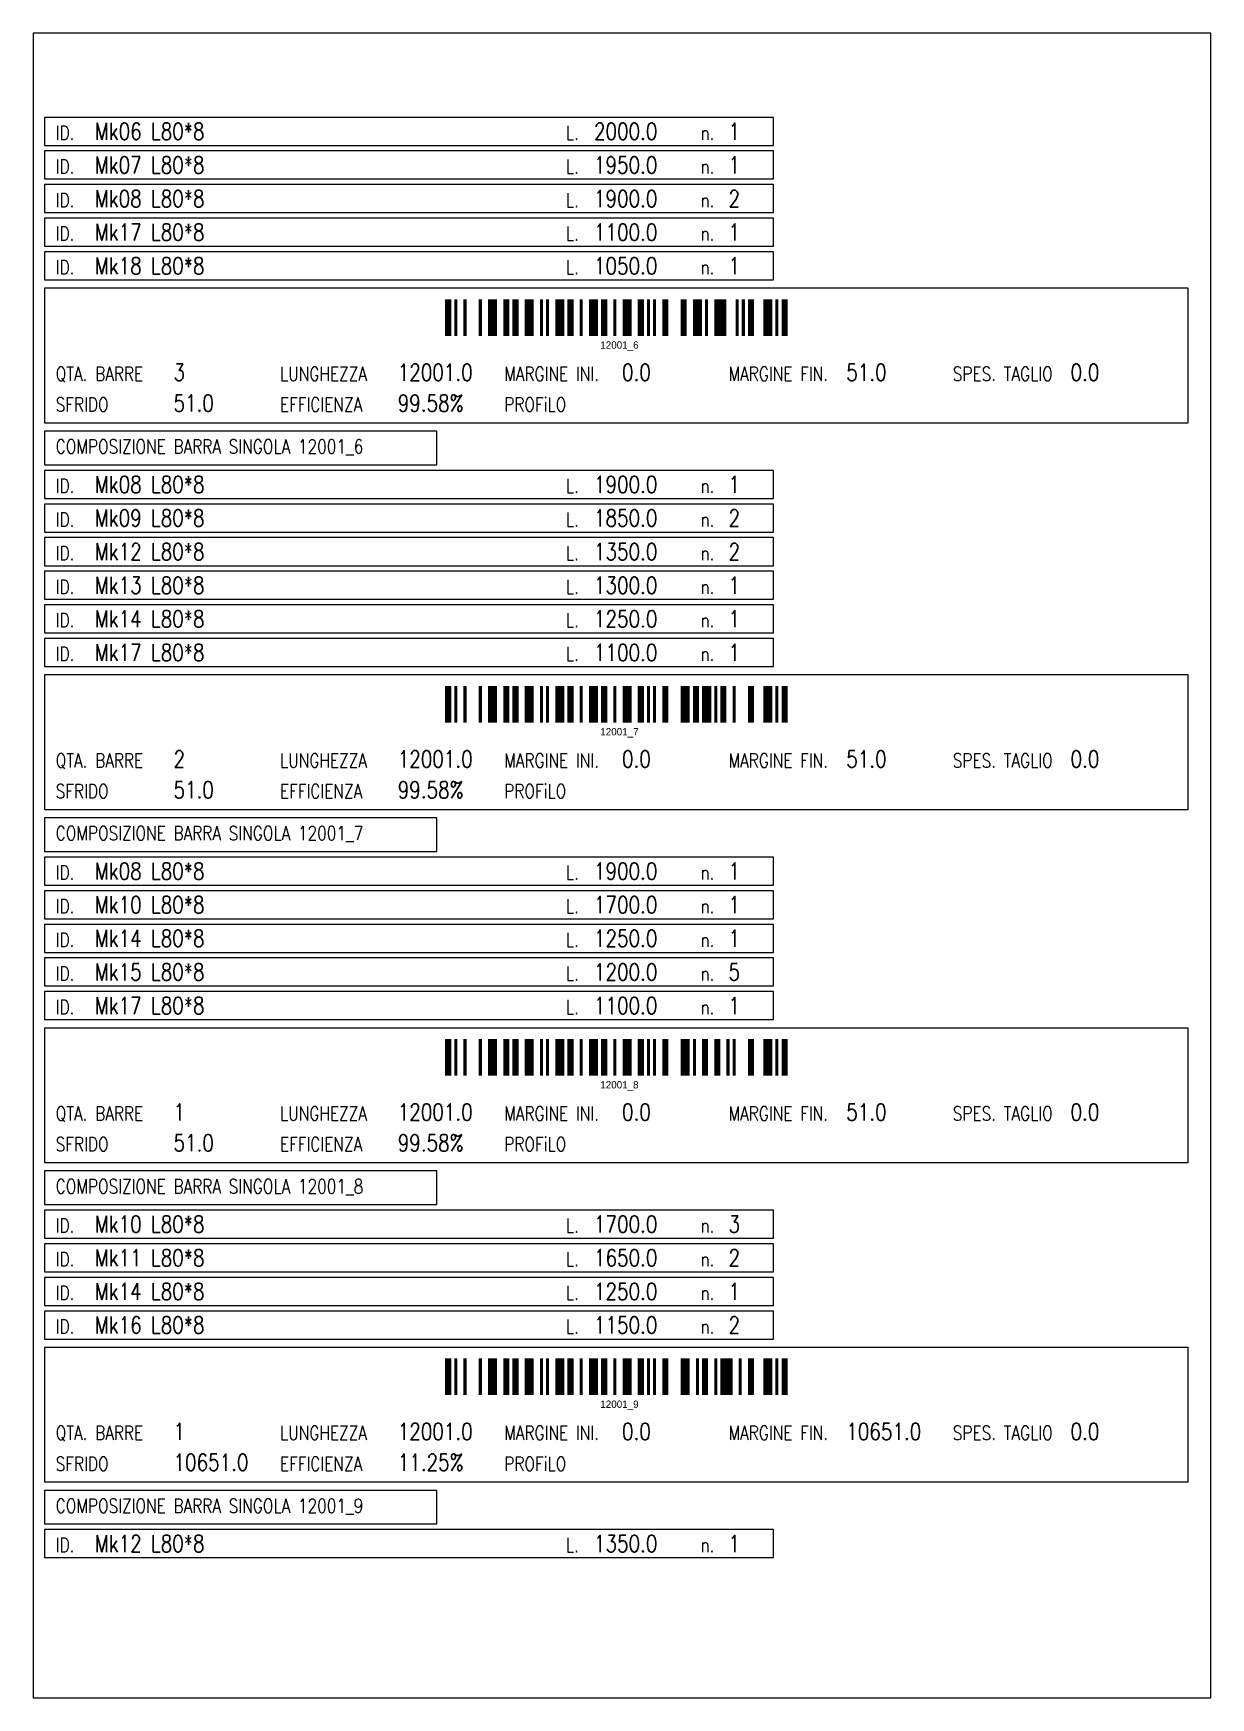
# Model space of a CAD drawing. Header units: millimetres. Extents: x -56 to 421004, y -1 to 91234.
# Drawn here: x 345953 to 358127, y 56045 to 73264 of the extents above; entities that cross this region are included whole.
import ezdxf
from ezdxf.enums import TextEntityAlignment as Align

# ---------------------------------------------------------------- set-up
doc = ezdxf.new("R2010")
doc.units = ezdxf.units.MM
doc.styles.add('EasyCutStyle', font='romans.shx', dxfattribs={"width": 0.8})

# ---------------------------------------------------------------- blocks, each defined once
blk = doc.blocks.new('BARCODE128_12001_6')
at = {"linetype": 'Continuous'}
for points, const_width in [([(1, 0), (1, 12)], 2), ([(3.5, 0), (3.5, 12)], 1), ([(6.5, 0), (6.5, 12)], 1), ([(11.5, 0), (11.5, 12)], 1), ([(15.5, 0), (15.5, 12)], 3), ([(20, 0), (20, 12)], 2), ([(23, 0), (23, 12)], 2), ([(27.5, 0), (27.5, 12)], 3), ([(31.5, 0), (31.5, 12)], 1), ([(33.5, 0), (33.5, 12)], 1), ([(37.5, 0), (37.5, 12)], 3), ([(41, 0), (41, 12)], 2), ([(44.5, 0), (44.5, 12)], 1), ([(48.5, 0), (48.5, 12)], 3), ([(52, 0), (52, 12)], 2), ([(55.5, 0), (55.5, 12)], 1), ([(59.5, 0), (59.5, 12)], 3), ([(64, 0), (64, 12)], 2), ([(66.5, 0), (66.5, 12)], 1), ([(68.5, 0), (68.5, 12)], 1), ([(72, 0), (72, 12)], 2), ([(78, 0), (78, 12)], 2), ([(82.5, 0), (82.5, 12)], 3), ([(85.5, 0), (85.5, 12)], 1), ([(90, 0), (90, 12)], 4), ([(95.5, 0), (95.5, 12)], 1), ([(97.5, 0), (97.5, 12)], 1), ([(100, 0), (100, 12)], 2), ([(105.5, 0), (105.5, 12)], 3), ([(108.5, 0), (108.5, 12)], 1), ([(111, 0), (111, 12)], 2)]:
    blk.add_lwpolyline(points, dxfattribs=dict(at, const_width=const_width))
blk.add_text('12001_6', height=2.4).set_placement((57, -4.2), align=Align.CENTER)
blk = doc.blocks.new('BARCODE128_12001_7')
at = {"linetype": 'Continuous'}
for points, const_width in [([(1, 0), (1, 12)], 2), ([(3.5, 0), (3.5, 12)], 1), ([(6.5, 0), (6.5, 12)], 1), ([(11.5, 0), (11.5, 12)], 1), ([(15.5, 0), (15.5, 12)], 3), ([(20, 0), (20, 12)], 2), ([(23, 0), (23, 12)], 2), ([(27.5, 0), (27.5, 12)], 3), ([(31.5, 0), (31.5, 12)], 1), ([(33.5, 0), (33.5, 12)], 1), ([(37.5, 0), (37.5, 12)], 3), ([(41, 0), (41, 12)], 2), ([(44.5, 0), (44.5, 12)], 1), ([(48.5, 0), (48.5, 12)], 3), ([(52, 0), (52, 12)], 2), ([(55.5, 0), (55.5, 12)], 1), ([(59.5, 0), (59.5, 12)], 3), ([(64, 0), (64, 12)], 2), ([(66.5, 0), (66.5, 12)], 1), ([(68.5, 0), (68.5, 12)], 1), ([(72, 0), (72, 12)], 2), ([(78.5, 0), (78.5, 12)], 3), ([(82, 0), (82, 12)], 2), ([(85.5, 0), (85.5, 12)], 3), ([(88.5, 0), (88.5, 12)], 1), ([(91, 0), (91, 12)], 2), ([(94.5, 0), (94.5, 12)], 1), ([(100, 0), (100, 12)], 2), ([(105.5, 0), (105.5, 12)], 3), ([(108.5, 0), (108.5, 12)], 1), ([(111, 0), (111, 12)], 2)]:
    blk.add_lwpolyline(points, dxfattribs=dict(at, const_width=const_width))
blk.add_text('12001_7', height=2.4).set_placement((57, -4.2), align=Align.CENTER)
blk = doc.blocks.new('BARCODE128_12001_8')
at = {"linetype": 'Continuous'}
for points, const_width in [([(1, 0), (1, 12)], 2), ([(3.5, 0), (3.5, 12)], 1), ([(6.5, 0), (6.5, 12)], 1), ([(11.5, 0), (11.5, 12)], 1), ([(15.5, 0), (15.5, 12)], 3), ([(20, 0), (20, 12)], 2), ([(23, 0), (23, 12)], 2), ([(27.5, 0), (27.5, 12)], 3), ([(31.5, 0), (31.5, 12)], 1), ([(33.5, 0), (33.5, 12)], 1), ([(37.5, 0), (37.5, 12)], 3), ([(41, 0), (41, 12)], 2), ([(44.5, 0), (44.5, 12)], 1), ([(48.5, 0), (48.5, 12)], 3), ([(52, 0), (52, 12)], 2), ([(55.5, 0), (55.5, 12)], 1), ([(59.5, 0), (59.5, 12)], 3), ([(64, 0), (64, 12)], 2), ([(66.5, 0), (66.5, 12)], 1), ([(68.5, 0), (68.5, 12)], 1), ([(72, 0), (72, 12)], 2), ([(78.5, 0), (78.5, 12)], 3), ([(81.5, 0), (81.5, 12)], 1), ([(85, 0), (85, 12)], 2), ([(89, 0), (89, 12)], 2), ([(92.5, 0), (92.5, 12)], 1), ([(94.5, 0), (94.5, 12)], 1), ([(100, 0), (100, 12)], 2), ([(105.5, 0), (105.5, 12)], 3), ([(108.5, 0), (108.5, 12)], 1), ([(111, 0), (111, 12)], 2)]:
    blk.add_lwpolyline(points, dxfattribs=dict(at, const_width=const_width))
blk.add_text('12001_8', height=2.4).set_placement((57, -4.2), align=Align.CENTER)
blk = doc.blocks.new('BARCODE128_12001_9')
at = {"linetype": 'Continuous'}
for points, const_width in [([(1, 0), (1, 12)], 2), ([(3.5, 0), (3.5, 12)], 1), ([(6.5, 0), (6.5, 12)], 1), ([(11.5, 0), (11.5, 12)], 1), ([(15.5, 0), (15.5, 12)], 3), ([(20, 0), (20, 12)], 2), ([(23, 0), (23, 12)], 2), ([(27.5, 0), (27.5, 12)], 3), ([(31.5, 0), (31.5, 12)], 1), ([(33.5, 0), (33.5, 12)], 1), ([(37.5, 0), (37.5, 12)], 3), ([(41, 0), (41, 12)], 2), ([(44.5, 0), (44.5, 12)], 1), ([(48.5, 0), (48.5, 12)], 3), ([(52, 0), (52, 12)], 2), ([(55.5, 0), (55.5, 12)], 1), ([(59.5, 0), (59.5, 12)], 3), ([(64, 0), (64, 12)], 2), ([(66.5, 0), (66.5, 12)], 1), ([(68.5, 0), (68.5, 12)], 1), ([(72, 0), (72, 12)], 2), ([(78.5, 0), (78.5, 12)], 3), ([(82.5, 0), (82.5, 12)], 1), ([(85, 0), (85, 12)], 2), ([(88.5, 0), (88.5, 12)], 1), ([(92, 0), (92, 12)], 4), ([(96.5, 0), (96.5, 12)], 1), ([(100, 0), (100, 12)], 2), ([(105.5, 0), (105.5, 12)], 3), ([(108.5, 0), (108.5, 12)], 1), ([(111, 0), (111, 12)], 2)]:
    blk.add_lwpolyline(points, dxfattribs=dict(at, const_width=const_width))
blk.add_text('12001_9', height=2.4).set_placement((57, -4.2), align=Align.CENTER)

msp = doc.modelspace()

# ---------------------------------------------------------------- linework, layer by layer
at = {"color": 5}
for points in [[(345952.52, 56045.44), (358127.44, 56045.44), (358127.44, 73264.25), (345952.52, 73264.25)], [(346068.47, 72104.73), (353605.32, 72104.73), (353605.32, 72394.61), (346068.47, 72394.61)], [(346068.47, 71756.88), (353605.32, 71756.88), (353605.32, 72046.76), (346068.47, 72046.76)], [(346068.47, 71409.02), (353605.32, 71409.02), (353605.32, 71698.9), (346068.47, 71698.9)], [(346068.47, 71061.17), (353605.32, 71061.17), (353605.32, 71351.05), (346068.47, 71351.05)], [(346068.47, 70713.31), (353605.32, 70713.31), (353605.32, 71003.19), (346068.47, 71003.19)], [(346068.47, 69234.93), (357895.53, 69234.93), (357895.53, 70626.35), (346068.47, 70626.35)], [(346068.47, 68800.11), (350126.77, 68800.11), (350126.77, 69147.97), (346068.47, 69147.97)], [(346068.47, 68452.26), (353605.32, 68452.26), (353605.32, 68742.14), (346068.47, 68742.14)], [(346068.47, 68104.4), (353605.32, 68104.4), (353605.32, 68394.28), (346068.47, 68394.28)], [(346068.47, 67756.55), (353605.32, 67756.55), (353605.32, 68046.43), (346068.47, 68046.43)], [(346068.47, 67408.69), (353605.32, 67408.69), (353605.32, 67698.57), (346068.47, 67698.57)], [(346068.47, 67060.84), (353605.32, 67060.84), (353605.32, 67350.72), (346068.47, 67350.72)], [(346068.47, 66712.98), (353605.32, 66712.98), (353605.32, 67002.86), (346068.47, 67002.86)], [(346068.47, 65234.6), (357895.53, 65234.6), (357895.53, 66626.02), (346068.47, 66626.02)], [(346068.47, 64799.78), (350126.77, 64799.78), (350126.77, 65147.64), (346068.47, 65147.64)], [(346068.47, 64451.93), (353605.32, 64451.93), (353605.32, 64741.81), (346068.47, 64741.81)], [(346068.47, 64104.07), (353605.32, 64104.07), (353605.32, 64393.95), (346068.47, 64393.95)], [(346068.47, 63756.22), (353605.32, 63756.22), (353605.32, 64046.1), (346068.47, 64046.1)], [(346068.47, 63408.36), (353605.32, 63408.36), (353605.32, 63698.24), (346068.47, 63698.24)], [(346068.47, 63060.51), (353605.32, 63060.51), (353605.32, 63350.39), (346068.47, 63350.39)], [(346068.47, 61582.12), (357895.53, 61582.12), (357895.53, 62973.54), (346068.47, 62973.54)], [(346068.47, 61147.31), (350126.77, 61147.31), (350126.77, 61495.16), (346068.47, 61495.16)], [(346068.47, 60799.45), (353605.32, 60799.45), (353605.32, 61089.33), (346068.47, 61089.33)], [(346068.47, 60451.6), (353605.32, 60451.6), (353605.32, 60741.48), (346068.47, 60741.48)], [(346068.47, 60103.74), (353605.32, 60103.74), (353605.32, 60393.62), (346068.47, 60393.62)], [(346068.47, 59755.89), (353605.32, 59755.89), (353605.32, 60045.77), (346068.47, 60045.77)], [(346068.47, 58277.5), (357895.53, 58277.5), (357895.53, 59668.92), (346068.47, 59668.92)], [(346068.47, 57842.69), (350126.77, 57842.69), (350126.77, 58190.54), (346068.47, 58190.54)], [(346068.47, 57494.83), (353605.32, 57494.83), (353605.32, 57784.71), (346068.47, 57784.71)]]:
    msp.add_lwpolyline(points, close=True, dxfattribs=at)

# ---------------------------------------------------------------- block references
at = {"xscale": 31.62316363636637, "yscale": 31.62316363636637, "zscale": 31.62316363636364}
for name, p in [('BARCODE128_12001_6', (350211.1, 70134.08)), ('BARCODE128_12001_7', (350211.1, 66133.75)), ('BARCODE128_12001_8', (350211.1, 62481.28)), ('BARCODE128_12001_9', (350211.1, 59176.66))]:
    msp.add_blockref(name, p, dxfattribs=at)

# ---------------------------------------------------------------- texts
at = {"color": 3, "style": 'EasyCutStyle', "width": 0.8}
for s, height, p in [('Mk06 L80*8', 173.927, (346590.25, 72162.71)), ('2000.0', 173.927, (351750.1, 72162.71)), ('1', 173.93, (353141.52, 72162.71)), ('Mk07 L80*8', 173.927, (346590.25, 71814.85)), ('1950.0', 173.927, (351750.1, 71814.85)), ('1', 173.93, (353141.52, 71814.85)), ('Mk08 L80*8', 173.927, (346590.25, 71467)), ('1900.0', 173.927, (351750.1, 71467)), ('2', 173.93, (353141.52, 71467)), ('Mk17 L80*8', 173.927, (346590.25, 71119.14)), ('1100.0', 173.927, (351750.1, 71119.14)), ('1', 173.93, (353141.52, 71119.14)), ('Mk18 L80*8', 173.927, (346590.25, 70771.29)), ('1050.0', 173.927, (351750.1, 70771.29)), ('1', 173.93, (353141.52, 70771.29)), ('3', 173.93, (347401.91, 69669.75)), ('12001.0', 173.927, (349720.94, 69669.75)), ('0.0', 173.927, (352039.98, 69669.75)), ('51.0', 173.927, (354359.01, 69669.75)), ('0.0', 173.927, (356678.04, 69669.75)), ('51.0', 173.927, (347401.91, 69350.88)), ('99.58%', 173.927, (349720.94, 69350.88)), ('Mk08 L80*8', 173.927, (346590.25, 68510.23)), ('1900.0', 173.927, (351750.1, 68510.23)), ('1', 173.93, (353141.52, 68510.23)), ('Mk09 L80*8', 173.927, (346590.25, 68162.38)), ('1850.0', 173.927, (351750.1, 68162.38)), ('2', 173.93, (353141.52, 68162.38)), ('Mk12 L80*8', 173.927, (346590.25, 67814.52)), ('1350.0', 173.927, (351750.1, 67814.52)), ('2', 173.93, (353141.52, 67814.52)), ('Mk13 L80*8', 173.927, (346590.25, 67466.67)), ('1300.0', 173.927, (351750.1, 67466.67)), ('1', 173.93, (353141.52, 67466.67)), ('Mk14 L80*8', 173.927, (346590.25, 67118.81)), ('1250.0', 173.927, (351750.1, 67118.81)), ('1', 173.93, (353141.52, 67118.81)), ('Mk17 L80*8', 173.927, (346590.25, 66770.96)), ('1100.0', 173.927, (351750.1, 66770.96)), ('1', 173.93, (353141.52, 66770.96)), ('2', 173.93, (347401.91, 65669.42)), ('12001.0', 173.927, (349720.94, 65669.42)), ('0.0', 173.927, (352039.98, 65669.42)), ('51.0', 173.927, (354359.01, 65669.42)), ('0.0', 173.927, (356678.04, 65669.42)), ('51.0', 173.927, (347401.91, 65350.55)), ('99.58%', 173.927, (349720.94, 65350.55)), ('Mk08 L80*8', 173.927, (346590.25, 64509.9)), ('1900.0', 173.927, (351750.1, 64509.9)), ('1', 173.93, (353141.52, 64509.9)), ('Mk10 L80*8', 173.927, (346590.25, 64162.05)), ('1700.0', 173.927, (351750.1, 64162.05)), ('1', 173.93, (353141.52, 64162.05)), ('Mk14 L80*8', 173.927, (346590.25, 63814.19)), ('1250.0', 173.927, (351750.1, 63814.19)), ('1', 173.93, (353141.52, 63814.19)), ('Mk15 L80*8', 173.927, (346590.25, 63466.34)), ('1200.0', 173.927, (351750.1, 63466.34)), ('5', 173.93, (353141.52, 63466.34)), ('Mk17 L80*8', 173.927, (346590.25, 63118.48)), ('1100.0', 173.927, (351750.1, 63118.48)), ('1', 173.93, (353141.52, 63118.48)), ('1', 173.93, (347401.91, 62016.94)), ('12001.0', 173.927, (349720.94, 62016.94)), ('0.0', 173.927, (352039.98, 62016.94)), ('51.0', 173.927, (354359.01, 62016.94)), ('0.0', 173.927, (356678.04, 62016.94)), ('51.0', 173.927, (347401.91, 61698.08)), ('99.58%', 173.927, (349720.94, 61698.08)), ('Mk10 L80*8', 173.927, (346590.25, 60857.43)), ('1700.0', 173.927, (351750.1, 60857.43)), ('3', 173.93, (353141.52, 60857.43)), ('Mk11 L80*8', 173.927, (346590.25, 60509.57)), ('1650.0', 173.927, (351750.1, 60509.57)), ('2', 173.93, (353141.52, 60509.57)), ('Mk14 L80*8', 173.927, (346590.25, 60161.72)), ('1250.0', 173.927, (351750.1, 60161.72)), ('1', 173.93, (353141.52, 60161.72)), ('Mk16 L80*8', 173.927, (346590.25, 59813.86)), ('1150.0', 173.927, (351750.1, 59813.86)), ('2', 173.93, (353141.52, 59813.86)), ('1', 173.93, (347401.91, 58712.32)), ('12001.0', 173.927, (349720.94, 58712.32)), ('0.0', 173.927, (352039.98, 58712.32)), ('10651.0', 173.927, (354359.01, 58712.32)), ('0.0', 173.927, (356678.04, 58712.32)), ('10651.0', 173.927, (347401.91, 58393.46)), ('11.25%', 173.927, (349720.94, 58393.46)), ('Mk12 L80*8', 173.927, (346590.25, 57552.81)), ('1350.0', 173.927, (351750.1, 57552.81)), ('1', 173.93, (353141.52, 57552.81))]:
    msp.add_text(s, height=height, dxfattribs=at).set_placement(p)
at = {"color": 1, "style": 'EasyCutStyle', "width": 0.8}
for s, height, p in [('ID.', 144.94, (346184.42, 72162.71)), ('L.', 144.94, (351460.22, 72162.71)), ('n.', 144.94, (352851.64, 72162.71)), ('ID.', 144.94, (346184.42, 71814.85)), ('L.', 144.94, (351460.22, 71814.85)), ('n.', 144.94, (352851.64, 71814.85)), ('ID.', 144.94, (346184.42, 71467)), ('L.', 144.94, (351460.22, 71467)), ('n.', 144.94, (352851.64, 71467)), ('ID.', 144.94, (346184.42, 71119.14)), ('L.', 144.94, (351460.22, 71119.14)), ('n.', 144.94, (352851.64, 71119.14)), ('ID.', 144.94, (346184.42, 70771.29)), ('L.', 144.94, (351460.22, 70771.29)), ('n.', 144.94, (352851.64, 70771.29)), ('QTA. BARRE', 144.94, (346184.42, 69669.75)), ('LUNGHEZZA', 144.94, (348503.45, 69669.75)), ('MARGINE INI.', 144.9395, (350822.48, 69669.75)), ('MARGINE FIN.', 144.9395, (353141.52, 69669.75)), ('SPES. TAGLIO', 144.9395, (355460.55, 69669.75)), ('SFRIDO', 144.94, (346184.42, 69350.88)), ('EFFICIENZA', 144.94, (348503.45, 69350.88)), ('PROFiLO', 144.94, (350822.48, 69350.88)), ('ID.', 144.94, (346184.42, 68510.23)), ('L.', 144.94, (351460.22, 68510.23)), ('n.', 144.94, (352851.64, 68510.23)), ('ID.', 144.94, (346184.42, 68162.38)), ('L.', 144.94, (351460.22, 68162.38)), ('n.', 144.94, (352851.64, 68162.38)), ('ID.', 144.94, (346184.42, 67814.52)), ('L.', 144.94, (351460.22, 67814.52)), ('n.', 144.94, (352851.64, 67814.52)), ('ID.', 144.94, (346184.42, 67466.67)), ('L.', 144.94, (351460.22, 67466.67)), ('n.', 144.94, (352851.64, 67466.67)), ('ID.', 144.94, (346184.42, 67118.81)), ('L.', 144.94, (351460.22, 67118.81)), ('n.', 144.94, (352851.64, 67118.81)), ('ID.', 144.94, (346184.42, 66770.96)), ('L.', 144.94, (351460.22, 66770.96)), ('n.', 144.94, (352851.64, 66770.96)), ('QTA. BARRE', 144.94, (346184.42, 65669.42)), ('LUNGHEZZA', 144.94, (348503.45, 65669.42)), ('MARGINE INI.', 144.9395, (350822.48, 65669.42)), ('MARGINE FIN.', 144.9395, (353141.52, 65669.42)), ('SPES. TAGLIO', 144.9395, (355460.55, 65669.42)), ('SFRIDO', 144.94, (346184.42, 65350.55)), ('EFFICIENZA', 144.94, (348503.45, 65350.55)), ('PROFiLO', 144.94, (350822.48, 65350.55)), ('ID.', 144.94, (346184.42, 64509.9)), ('L.', 144.94, (351460.22, 64509.9)), ('n.', 144.94, (352851.64, 64509.9)), ('ID.', 144.94, (346184.42, 64162.05)), ('L.', 144.94, (351460.22, 64162.05)), ('n.', 144.94, (352851.64, 64162.05)), ('ID.', 144.94, (346184.42, 63814.19)), ('L.', 144.94, (351460.22, 63814.19)), ('n.', 144.94, (352851.64, 63814.19)), ('ID.', 144.94, (346184.42, 63466.34)), ('L.', 144.94, (351460.22, 63466.34)), ('n.', 144.94, (352851.64, 63466.34)), ('ID.', 144.94, (346184.42, 63118.48)), ('L.', 144.94, (351460.22, 63118.48)), ('n.', 144.94, (352851.64, 63118.48)), ('QTA. BARRE', 144.94, (346184.42, 62016.94)), ('LUNGHEZZA', 144.94, (348503.45, 62016.94)), ('MARGINE INI.', 144.9395, (350822.48, 62016.94)), ('MARGINE FIN.', 144.9395, (353141.52, 62016.94)), ('SPES. TAGLIO', 144.9395, (355460.55, 62016.94)), ('SFRIDO', 144.94, (346184.42, 61698.08)), ('EFFICIENZA', 144.94, (348503.45, 61698.08)), ('PROFiLO', 144.94, (350822.48, 61698.08)), ('ID.', 144.94, (346184.42, 60857.43)), ('L.', 144.94, (351460.22, 60857.43)), ('n.', 144.94, (352851.64, 60857.43)), ('ID.', 144.94, (346184.42, 60509.57)), ('L.', 144.94, (351460.22, 60509.57)), ('n.', 144.94, (352851.64, 60509.57)), ('ID.', 144.94, (346184.42, 60161.72)), ('L.', 144.94, (351460.22, 60161.72)), ('n.', 144.94, (352851.64, 60161.72)), ('ID.', 144.94, (346184.42, 59813.86)), ('L.', 144.94, (351460.22, 59813.86)), ('n.', 144.94, (352851.64, 59813.86)), ('QTA. BARRE', 144.94, (346184.42, 58712.32)), ('LUNGHEZZA', 144.94, (348503.45, 58712.32)), ('MARGINE INI.', 144.9395, (350822.48, 58712.32)), ('MARGINE FIN.', 144.9395, (353141.52, 58712.32)), ('SPES. TAGLIO', 144.9395, (355460.55, 58712.32)), ('PROFiLO', 144.94, (350822.48, 58393.46)), ('SFRIDO', 144.94, (346184.42, 58393.46)), ('EFFICIENZA', 144.94, (348503.45, 58393.46)), ('ID.', 144.94, (346184.42, 57552.81)), ('L.', 144.94, (351460.22, 57552.81)), ('n.', 144.94, (352851.64, 57552.81))]:
    msp.add_text(s, height=height, dxfattribs=at).set_placement(p)
at = {"color": 2, "style": 'EasyCutStyle', "width": 0.8}
for s, p in [('COMPOSIZIONE BARRA SINGOLA 12001_6', (346184.42, 68916.06)), ('COMPOSIZIONE BARRA SINGOLA 12001_7', (346184.42, 64915.73)), ('COMPOSIZIONE BARRA SINGOLA 12001_8', (346184.42, 61263.26)), ('COMPOSIZIONE BARRA SINGOLA 12001_9', (346184.42, 57958.64))]:
    msp.add_text(s, height=144.9395, dxfattribs=at).set_placement(p)

doc.saveas('drawing.dxf')
